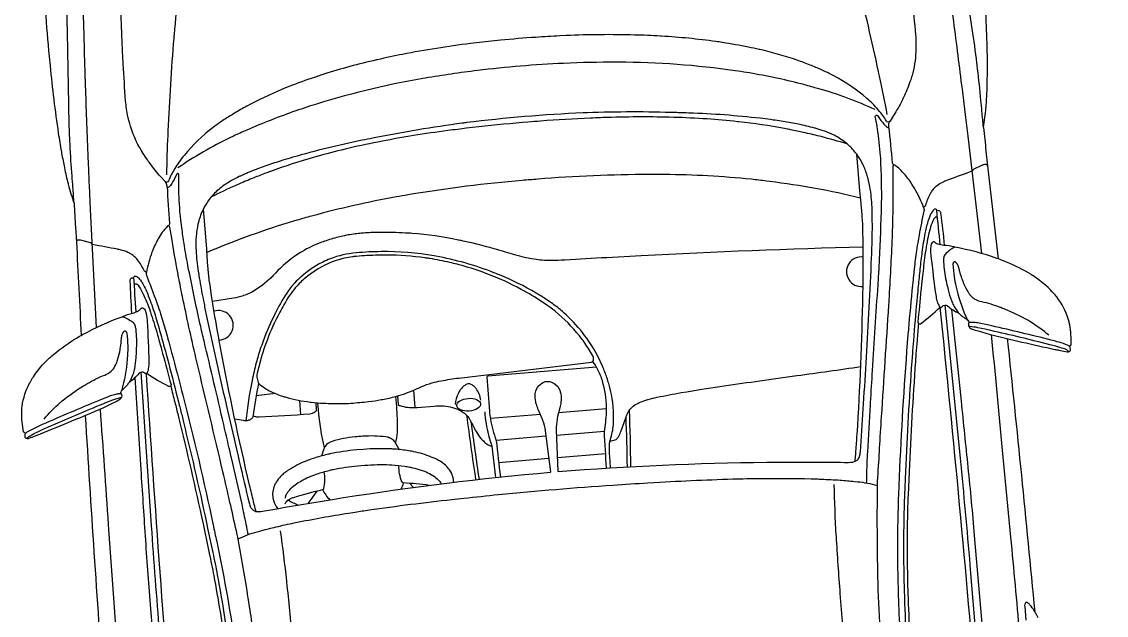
# Model space of a CAD drawing. Header units: millimetres. Extents: x 2622 to 2811, y 687 to 801.
# Drawn here: x 2641.43 to 2642.559, y 763.13 to 763.748 of the extents above; entities that cross this region are included whole.
import ezdxf

# ---------------------------------------------------------------- set-up
doc = ezdxf.new("R2010")
doc.units = ezdxf.units.MM
doc.layers.add('automobile', color=251, linetype='Continuous')

msp = doc.modelspace()

# ---------------------------------------------------------------- linework, layer by layer
at = {"layer": 'automobile'}
for p, q in [((2641.8375, 763.3642), (2641.839, 763.3461)), ((2641.6939, 763.3607), (2641.6739, 763.3585)), ((2641.7187, 763.3536), (2641.7199, 763.339)), ((2642.0384, 763.3448), (2641.9885, 763.3406)), ((2641.9695, 763.3391), (2641.9175, 763.3347)), ((2642.0361, 763.3213), (2641.9863, 763.3172)), ((2641.9756, 763.3163), (2641.9236, 763.3119)), ((2642.0375, 763.2981), (2641.9872, 763.2939)), ((2641.9785, 763.2931), (2641.9261, 763.2888)), ((2641.8333, 763.2673), (2641.8375, 763.2631)), ((2641.7367, 763.2593), (2641.7277, 763.2465))]:
    msp.add_line(p, q, dxfattribs=at)
for points in [[(2642.4307, 763.6378, -0.001965), (2642.4291, 763.6546, 0.001294), (2642.428, 763.666), (2642.4276, 763.6701, 0.005751), (2642.4241, 763.7027, 0.000409), (2642.424, 763.7034), (2642.4238, 763.7049, 0.006965), (2642.419, 763.7404), (2642.4108, 763.7952, 0.000725), (2642.4013, 763.8579, -0.000525), (2642.3997, 763.8686, -0.000391), (2642.3893, 763.938), (2642.38, 764.0001, -0.002493), (2642.3744, 764.0395, 0.003676), (2642.3725, 764.052), (2642.3717, 764.0572, 0.016487), (2642.3652, 764.0919, 0.014226), (2642.3613, 764.1072), (2642.361, 764.1085, 0.020733), (2642.3573, 764.1197), (2642.3566, 764.1217, 0.016399), (2642.3541, 764.1276, 0.006991), (2642.3509, 764.1346)], [(2641.4842, 763.5588, 0.001965), (2641.483, 763.5756, -0.001294), (2641.4821, 763.5871), (2641.4818, 763.5912, -0.005751), (2641.4799, 763.6239, -0.000409), (2641.4799, 763.6246), (2641.4798, 763.6261, -0.006965), (2641.4787, 763.6619), (2641.4777, 763.7173, -0.000725), (2641.4766, 763.7807, 0.000525), (2641.4765, 763.7915, 0.000391), (2641.4752, 763.8617), (2641.4741, 763.9245, 0.002493), (2641.4731, 763.9643, -0.003676), (2641.4728, 763.9769), (2641.4728, 763.9822, -0.016487), (2641.4734, 764.0174, -0.014226), (2641.4747, 764.0332), (2641.4749, 764.0345, -0.020733), (2641.4766, 764.0461), (2641.477, 764.0482, -0.016399), (2641.4785, 764.0545, -0.006991), (2641.4805, 764.0619)], [(2642.4291, 763.5064), (2642.4147, 763.6288, 0.001617), (2642.412, 763.6508), (2642.4087, 763.6775, 0.002002), (2642.3997, 763.7482, 0.000925), (2642.3971, 763.767), (2642.397, 763.7677, 0.001542), (2642.3913, 763.8086), (2642.3884, 763.8292, 0.002169), (2642.3846, 763.855, 0.003739), (2642.3744, 763.9192, 0.003214), (2642.3687, 763.9518), (2642.3681, 763.955, 0.004421), (2642.3636, 763.979, 0.000082), (2642.3624, 763.9851), (2642.3621, 763.9864, 0.008517), (2642.3548, 764.0203)], [(2641.5075, 763.4295), (2641.5014, 763.5525, -0.001617), (2641.5004, 763.5747), (2641.4992, 763.6016, -0.002002), (2641.4965, 763.6728, -0.000925), (2641.4958, 763.6918), (2641.4958, 763.6925, -0.001542), (2641.4947, 763.7337), (2641.4942, 763.7545, -0.002169), (2641.4936, 763.7806, -0.003739), (2641.493, 763.8456, -0.003214), (2641.4932, 763.8787), (2641.4932, 763.882, -0.004421), (2641.4937, 763.9064, -0.000082), (2641.4939, 763.9126), (2641.494, 763.914, -0.008517), (2641.4956, 763.9485)], [(2642.3562, 763.7722, -0.005699), (2642.36, 763.7341, -0.034615), (2642.3603, 763.7175), (2642.3603, 763.7165, -0.055797), (2642.3563, 763.6917), (2642.3561, 763.6911, -0.006537), (2642.3556, 763.6894, -0.032912), (2642.3492, 763.6727), (2642.3484, 763.671, -0.009575), (2642.3459, 763.6658, -0.023465), (2642.3372, 763.6503), (2642.3335, 763.6444, -0.555112), (2642.3298, 763.6445, 0.04001), (2642.3215, 763.6558), (2642.3211, 763.6562, 0.035848), (2642.3094, 763.668, 0.058677), (2642.2748, 763.6916), (2642.2742, 763.6919, 0.012665), (2642.2635, 763.6971, 0.012702), (2642.2517, 763.7022), (2642.2503, 763.7027, 0.012623), (2642.2367, 763.7078, 0.025431), (2642.1978, 763.7189), (2642.1974, 763.719, 0.007463), (2642.1861, 763.7214, 0.010247), (2642.159, 763.7262), (2642.1587, 763.7263, 0.00424), (2642.1522, 763.7272, 0.020326), (2642.0956, 763.7328), (2642.0945, 763.7329, 0.007835), (2642.0676, 763.734, 0.018101), (2641.9963, 763.7334), (2641.9898, 763.7331, 0.005848), (2641.9648, 763.7316, 0.007092), (2641.928, 763.7286, 0.005848), (2641.9031, 763.7258), (2641.8967, 763.7251, 0.018101), (2641.8262, 763.7139, 0.007835), (2641.8, 763.7083), (2641.7988, 763.7081, 0.020326), (2641.744, 763.6932, 0.00424), (2641.7377, 763.6911), (2641.7374, 763.691, 0.010247), (2641.7115, 763.6818, 0.007463), (2641.7008, 763.6775), (2641.7004, 763.6773, 0.025431), (2641.6639, 763.6599, 0.012623), (2641.6513, 763.6527), (2641.65, 763.6519, 0.012702), (2641.6392, 763.645, 0.012665), (2641.6295, 763.6381), (2641.629, 763.6377, 0.058677), (2641.5987, 763.6087, 0.035848), (2641.5891, 763.5951), (2641.5888, 763.5946, 0.04001), (2641.5825, 763.5821, -0.555112), (2641.5789, 763.5815), (2641.5743, 763.5866, -0.023465), (2641.5631, 763.6005, -0.009575), (2641.5598, 763.6052), (2641.5587, 763.6068, -0.032912), (2641.5497, 763.6221, -0.006537), (2641.5489, 763.6237), (2641.5486, 763.6243, -0.055797), (2641.5406, 763.6481), (2641.5403, 763.649, -0.034615), (2641.5379, 763.6655, -0.005699), (2641.5354, 763.7037), (2641.5349, 763.7126, -0.004373), (2641.5339, 763.7351, -0.006787), (2641.5305, 763.8767, -0.000614)], [(2641.4511, 763.8074, 0.009671), (2641.4583, 763.7118), (2641.4593, 763.7021, 0.013527), (2641.4678, 763.6318, 0.007499), (2641.471, 763.6128), (2641.4713, 763.6107, 0.005683), (2641.4742, 763.5958, 0.012269), (2641.478, 763.5793), (2641.4782, 763.5786, 0.021604), (2641.4842, 763.5588)], [(2641.5807, 763.5886, -0.004156), (2641.582, 763.6295, -0.001535), (2641.5821, 763.6321), (2641.5822, 763.6343, -0.008689), (2641.5883, 763.7307), (2641.5885, 763.7323, -0.001179), (2641.5886, 763.7344, -0.002584), (2641.5929, 763.7808)], [(2642.3306, 763.6512, 0.004156), (2642.3225, 763.6913, 0.001535), (2642.3219, 763.6939), (2642.3215, 763.696, 0.008689), (2642.2994, 763.7901)], [(2642.4307, 763.6378, 0.021604), (2642.4333, 763.6583), (2642.4334, 763.6591, 0.012269), (2642.4344, 763.6759, 0.005683), (2642.4347, 763.6911), (2642.4348, 763.6932, 0.007499), (2642.4347, 763.7125, 0.013527), (2642.4315, 763.7832)], [(2642.3179, 763.6563, 0.038665), (2642.2593, 763.6781), (2642.2552, 763.6792, 0.007335), (2642.2407, 763.6832, 0.020536), (2642.1871, 763.6945, 0.005843), (2642.1753, 763.6963), (2642.1722, 763.6968, 0.034968), (2642.051, 763.7057), (2642.0487, 763.7057, 0.012353), (2641.9937, 763.7045, 0.018727), (2641.9041, 763.697, 0.012353), (2641.8496, 763.6891), (2641.8473, 763.6887, 0.034968), (2641.7293, 763.6598), (2641.7264, 763.6588, 0.005843), (2641.7149, 763.655, 0.020536), (2641.664, 763.635, 0.007335), (2641.6503, 763.6288), (2641.6465, 763.6269, 0.038665), (2641.5923, 763.5957)], [(2642.2886, 763.6207, 0.011903), (2642.2617, 763.6282), (2642.2601, 763.6286, 0.008305), (2642.2435, 763.6326, 0.005159), (2642.2299, 763.6354, 0.002435), (2642.225, 763.6363), (2642.2235, 763.6366, 0.018774), (2642.1761, 763.6437), (2642.1747, 763.6438, 0.010617), (2642.143, 763.6466, 0.009968), (2642.1084, 763.6483), (2642.1035, 763.6484, 0.00875), (2642.0705, 763.6487, 0.00699), (2642.0345, 763.648), (2642.0321, 763.6479, 0.002773), (2642.0216, 763.6475, 0.006606), (2641.9698, 763.6444, 0.002587), (2641.9565, 763.6433), (2641.9509, 763.6429, 0.002587), (2641.9376, 763.6417, 0.006606), (2641.886, 763.6361, 0.002773), (2641.8756, 763.6348), (2641.8732, 763.6345, 0.00699), (2641.8376, 763.6293, 0.00875), (2641.8051, 763.6235), (2641.8003, 763.6226, 0.009968), (2641.7664, 763.6152, 0.010617), (2641.7356, 763.6072), (2641.7343, 763.6068, 0.018774), (2641.6886, 763.592), (2641.6872, 763.5915, 0.002435), (2641.6825, 763.5897, 0.005159), (2641.6696, 763.5847, 0.008305), (2641.6539, 763.578), (2641.6524, 763.5774, 0.011903), (2641.6271, 763.5655)], [(2642.3091, 763.2676, -0.007778), (2642.3097, 763.2894), (2642.3098, 763.2917, -0.002418), (2642.3102, 763.2999, -0.00183), (2642.313, 763.3493), (2642.3132, 763.3515, -0.000152), (2642.3152, 763.3849, -0.002104), (2642.321, 763.474, 0.005151), (2642.3221, 763.4917), (2642.3225, 763.4999, 0.005536), (2642.3246, 763.5574, 0.008384), (2642.3248, 763.5696), (2642.3247, 763.5752, 0.008653), (2642.3243, 763.592), (2642.3239, 763.602, 0.007856), (2642.3236, 763.608, 0.019312), (2642.3203, 763.6367, 0.007537), (2642.3199, 763.6393), (2642.3181, 763.6492, -0.800549), (2642.3203, 763.6501), (2642.3224, 763.6471, 0.033531), (2642.3287, 763.6395, 0.129475), (2642.3312, 763.6379, 0.539089), (2642.3323, 763.6388, 0.000131), (2642.3322, 763.6399, -0.168978), (2642.3332, 763.644), (2642.3335, 763.6444)], [(2642.3684, 763.5544), (2642.3684, 763.5544, 0.041688), (2642.3591, 763.574, 0.033978), (2642.351, 763.5861), (2642.3505, 763.5867, 0.068747), (2642.3389, 763.5982, 0.062827), (2642.3385, 763.5984), (2642.3384, 763.5984, 0.045779), (2642.3378, 763.5986, -0.331329), (2642.336, 763.6006, 0.004809), (2642.3323, 763.6388)], [(2642.4307, 763.6378, 0.002893), (2642.4333, 763.6131), (2642.435, 763.5978, 0.002102), (2642.4461, 763.5009)], [(2642.2971, 763.2902, 0.001717), (2642.2977, 763.2973), (2642.2979, 763.3008, 0.003908), (2642.2992, 763.3181, 0.011261), (2642.3052, 763.4641, 0.00156), (2642.3054, 763.4748), (2642.3055, 763.4838, 0.007025), (2642.3054, 763.5195), (2642.3052, 763.5304, 0.01358), (2642.3046, 763.5443, 0.011014), (2642.3033, 763.5588, -0.007675), (2642.302, 763.5719), (2642.2989, 763.6098)], [(2641.6654, 763.2139, 0.007778), (2641.6612, 763.2352), (2641.6607, 763.2375, 0.002418), (2641.659, 763.2456, 0.00183), (2641.648, 763.2938), (2641.6475, 763.2959, 0.000152), (2641.64, 763.3285, 0.002104), (2641.6195, 763.4155, -0.005151), (2641.6155, 763.4327), (2641.6137, 763.4407, -0.005536), (2641.6021, 763.4971, -0.008384), (2641.5999, 763.5091), (2641.599, 763.5146, -0.008653), (2641.5967, 763.5312), (2641.5954, 763.5412, -0.007856), (2641.5947, 763.5472, -0.019312), (2641.5932, 763.576, -0.007537), (2641.5932, 763.5786), (2641.5933, 763.5887, 0.800549), (2641.591, 763.5892), (2641.5894, 763.586, -0.033531), (2641.5845, 763.5773, -0.129475), (2641.5823, 763.5754, -0.539089), (2641.581, 763.5761, -0.000131), (2641.5809, 763.5771, 0.168978), (2641.5793, 763.581), (2641.5789, 763.5815)], [(2642.3027, 763.5643, 0.028017), (2642.2084, 763.5815), (2642.2049, 763.582, 0.006171), (2642.1891, 763.5838, 0.022083), (2642.0987, 763.5888, 0.003567), (2642.0865, 763.5888), (2642.0828, 763.5888, 0.019757), (2641.9668, 763.5839, 0.000693), (2641.9506, 763.5826, 0.019757), (2641.8353, 763.5682), (2641.8317, 763.5676, 0.003567), (2641.8197, 763.5655, 0.022083), (2641.7313, 763.5455, 0.006171), (2641.7161, 763.5412), (2641.7127, 763.5402, 0.028017), (2641.6225, 763.5076)], [(2642.3385, 763.5984, 0.535638), (2642.3363, 763.5969), (2642.3364, 763.585, -0.00821), (2642.3362, 763.5488), (2642.3361, 763.5439, -0.003719), (2642.3355, 763.5235, -0.005668), (2642.3322, 763.4581, -0.001623), (2642.3319, 763.4526, 0.000827), (2642.3243, 763.3365, 0.000958), (2642.3222, 763.3038), (2642.3221, 763.3006, 0.000742), (2642.3202, 763.2696, 0.010627), (2642.3201, 763.2668, 0.00624), (2642.32, 763.2026), (2642.3201, 763.1964, 0.003801), (2642.3205, 763.1703, 0.013131), (2642.3263, 763.0599)], [(2642.435, 763.5974, 0.411595), (2642.4327, 763.5993, 0.052807), (2642.4305, 763.5988, 0.032965), (2642.4279, 763.5978), (2642.4206, 763.5943, 0.182493), (2642.4193, 763.593), (2642.4191, 763.5924, -0.210702), (2642.4188, 763.5922, 0.007301), (2642.3941, 763.5831, 0.013348), (2642.3905, 763.5817), (2642.3894, 763.5812, 0.058917), (2642.3822, 763.5769), (2642.3819, 763.5767, 0.008838), (2642.3813, 763.5762, 0.039979), (2642.3784, 763.5734, 0.050084), (2642.3759, 763.5699), (2642.3752, 763.5687, 0.067489), (2642.3703, 763.5567, -0.155365), (2642.3695, 763.5554), (2642.3684, 763.5544)], [(2641.581, 763.5761, 0.004809), (2641.5837, 763.5378, -0.331329), (2641.5822, 763.5355, 0.045779), (2641.5817, 763.5352), (2641.5816, 763.5352, 0.062827), (2641.5813, 763.5349, 0.068747), (2641.5717, 763.5217), (2641.5713, 763.521, 0.033978), (2641.5653, 763.5078, 0.041688), (2641.5595, 763.4869)], [(2641.4842, 763.5588, -0.002893), (2641.4857, 763.534), (2641.4866, 763.5186, -0.002102), (2641.4916, 763.4213)], [(2641.6738, 763.2372, -0.001942), (2641.6718, 763.2451), (2641.671, 763.2484, -0.003908), (2641.6669, 763.2654, -0.011261), (2641.6367, 763.4083, -0.00156), (2641.6348, 763.4188), (2641.6332, 763.4276, -0.007025), (2641.6273, 763.4629), (2641.6257, 763.4736, -0.01358), (2641.624, 763.4875, -0.011014), (2641.6229, 763.502, 0.007675), (2641.622, 763.5152), (2641.6188, 763.553)], [(2642.3684, 763.5544, -0.000419), (2642.3684, 763.5542, -0.145444), (2642.3687, 763.5506, 0.011938), (2642.3637, 763.5258), (2642.3627, 763.5202, 0.007872), (2642.361, 763.5095, 0.01001), (2642.3586, 763.4907), (2642.3578, 763.4828, 0.000409), (2642.3574, 763.4794, 0.003875), (2642.353, 763.433, 0.001146), (2642.3526, 763.4272), (2642.3521, 763.4222, 0.009465), (2642.3434, 763.2833), (2642.3433, 763.2819, 0.000477), (2642.3425, 763.2638, 0.018781), (2642.342, 763.1511), (2642.342, 763.1503, 0.004479), (2642.3436, 763.1119, 0.008146), (2642.3515, 762.9945, 0.000207), (2642.3836, 762.6121), (2642.3847, 762.5981, 0.000716), (2642.3889, 762.5496, 0.000716)], [(2642.3856, 763.5156, 0.003073), (2642.382, 763.5517, 0.366995), (2642.381, 763.5527, 0.198638), (2642.379, 763.552, 0.008977), (2642.3789, 763.552, 0.092368), (2642.3758, 763.5476), (2642.3757, 763.5474, 0.024993), (2642.374, 763.5434, 0.037207), (2642.3704, 763.5302), (2642.3698, 763.5273, 0.015088), (2642.3666, 763.5079), (2642.3664, 763.506, 0.008243), (2642.3643, 763.4881, 0.000893), (2642.3625, 763.4702), (2642.3622, 763.4669, 0.004194), (2642.3586, 763.4267), (2642.3578, 763.4158, 0.001579), (2642.3567, 763.4023), (2642.3561, 763.3944, 0.008005), (2642.3495, 763.2796), (2642.3485, 763.2554, 0.00555), (2642.3478, 763.2315, 0.012265), (2642.3482, 763.1558), (2642.3483, 763.1529, 0.001235), (2642.3484, 763.1476, 0.008856), (2642.3532, 763.0559, 0.002935)], [(2642.3829, 763.5437, 0.396041), (2642.3818, 763.5446, 0.075187), (2642.3808, 763.5444, 0.088688), (2642.3803, 763.5441, 0.044298), (2642.3796, 763.5434, 0.056036), (2642.3791, 763.5427, 0.046156), (2642.3756, 763.5342, 0.005895), (2642.3755, 763.5335), (2642.3754, 763.5335, 0.026501), (2642.3712, 763.514), (2642.371, 763.5129, 0.009319), (2642.3694, 763.5019, 0.004974), (2642.3669, 763.4804), (2642.3662, 763.4744, 0.001161), (2642.3656, 763.4684, 0.004067), (2642.3625, 763.435, 0.637974), (2642.3651, 763.4335, 0.041135), (2642.3853, 763.4505)], [(2642.3902, 763.5149, 0.009702), (2642.3864, 763.5487, 0.049785), (2642.3862, 763.5494), (2642.3861, 763.5496, 0.134452), (2642.3853, 763.5508, 0.199324), (2642.3841, 763.5512), (2642.3821, 763.551)], [(2641.6703, 763.116, 0.003801), (2641.6664, 763.1418), (2641.6655, 763.1479, 0.00624), (2641.6547, 763.2113, 0.010627), (2641.6541, 763.2139, 0.000742), (2641.6472, 763.2442), (2641.6465, 763.2473, 0.000958), (2641.6391, 763.2793, 0.000827), (2641.6123, 763.3925, -0.001623), (2641.611, 763.3979, -0.005668), (2641.597, 763.4618, -0.003719), (2641.593, 763.4818), (2641.5921, 763.4867, -0.00821), (2641.5859, 763.5224), (2641.584, 763.5341, 0.535638), (2641.5816, 763.5352)], [(2642.3055, 763.5133, 0.006429), (2642.0745, 763.5041), (2642.0387, 763.5022, 0.001758), (2641.9951, 763.4997, -0.011458), (2641.9813, 763.4992), (2641.9802, 763.4992, -0.042558), (2641.9629, 763.5005), (2641.9604, 763.5009, -0.022085), (2641.953, 763.5024, -0.015394), (2641.9331, 763.508, 0.008378), (2641.9214, 763.5115), (2641.917, 763.5127, 0.016177), (2641.8892, 763.5195, 0.000583), (2641.8848, 763.5204), (2641.884, 763.5206, 0.031501), (2641.836, 763.5275, 0.005943), (2641.8299, 763.5279), (2641.8291, 763.5279, 0.018117), (2641.8027, 763.5285), (2641.7982, 763.5284, 0.008897), (2641.7913, 763.5282, 0.007612), (2641.7835, 763.5276), (2641.7821, 763.5275, 0.028357), (2641.7678, 763.5255), (2641.7655, 763.525, 0.012655), (2641.7591, 763.5236, 0.021766), (2641.7448, 763.5193), (2641.7448, 763.5193, 0.000948), (2641.7422, 763.5184, 0.054316), (2641.7211, 763.5083), (2641.7197, 763.5075, 0.016904), (2641.7137, 763.5035, 0.055695), (2641.6912, 763.4832, -0.024043), (2641.6877, 763.4797, -0.071389), (2641.667, 763.4653, -0.033181), (2641.6607, 763.4627), (2641.6602, 763.4625, -0.044404), (2641.65, 763.46), (2641.6283, 763.4566)], [(2641.5595, 763.4869), (2641.5582, 763.4877, -0.155365), (2641.5571, 763.4888, 0.067489), (2641.5503, 763.4999), (2641.5495, 763.5009, 0.050084), (2641.5464, 763.5039, 0.039979), (2641.543, 763.5063, 0.008838), (2641.5424, 763.5066), (2641.5421, 763.5068, 0.058917), (2641.5343, 763.5098), (2641.5331, 763.5101, 0.013348), (2641.5293, 763.511, 0.007301), (2641.5034, 763.5158, -0.210702), (2641.5031, 763.516), (2641.5028, 763.5165, 0.182493), (2641.5013, 763.5176), (2641.4936, 763.5198, 0.032965), (2641.4908, 763.5204, 0.052807), (2641.4886, 763.5205, 0.411595), (2641.4866, 763.5182)], [(2642.4006, 763.5131, 0.262188), (2642.4003, 763.5134, 0.034169), (2642.3894, 763.515, -0.060971), (2642.3831, 763.5163, -0.039938), (2642.3822, 763.5167, -0.061398), (2642.3799, 763.5183), (2642.3797, 763.5184, 0.261377), (2642.3785, 763.5187, 0.036573), (2642.378, 763.5185, 0.19754), (2642.3767, 763.517, 0.080829), (2642.3757, 763.5122), (2642.3757, 763.5097, 0.035169), (2642.3759, 763.5042, 0.005928), (2642.3813, 763.4617, 0.057074), (2642.3827, 763.456), (2642.383, 763.4552, 0.049097), (2642.3854, 763.4504, 0.475324), (2642.3864, 763.4503), (2642.3879, 763.4518, -0.087624), (2642.3889, 763.4524, -0.150751), (2642.3918, 763.4528, -0.133773), (2642.3934, 763.452, 0.068443), (2642.4051, 763.4444)], [(2642.52, 763.41), (2642.5214, 763.4111, 0.040095), (2642.5216, 763.4113, 0.174622), (2642.5219, 763.4119, 0.054413), (2642.5205, 763.4323, 0.028724), (2642.5194, 763.4366), (2642.5189, 763.4384, 0.095272), (2642.5069, 763.4613), (2642.5062, 763.4622, 0.021558), (2642.5023, 763.4667, 0.05552), (2642.4833, 763.4827, 0.015), (2642.4798, 763.4849), (2642.4774, 763.4863, 0.039279), (2642.4514, 763.499), (2642.4513, 763.499, 0.009375), (2642.4445, 763.5015, 0.03842), (2642.401, 763.5131, 0.175283), (2642.4001, 763.5129, 0.073202), (2642.391, 763.5059, 0.160832), (2642.3893, 763.5023, 0.036442), (2642.3891, 763.4982, 0.016653), (2642.3891, 763.4975), (2642.3893, 763.4952, 0.034053), (2642.3923, 763.4758, 0.004831), (2642.3939, 763.4689), (2642.3939, 763.4687, 0.026478), (2642.3973, 763.4575, 0.041841), (2642.3995, 763.4527), (2642.4003, 763.4513, 0.04236), (2642.4044, 763.4451, 0.042786), (2642.4057, 763.4438, 0.00742), (2642.4089, 763.4411, 0.031458), (2642.4138, 763.4376, -0.044702), (2642.4145, 763.437, -0.18864), (2642.4156, 763.4348), (2642.4156, 763.4346)], [(2642.0425, 763.2834, 0.003384), (2642.0415, 763.2995, -0.012164), (2642.0413, 763.3026), (2642.0413, 763.3032, -0.035645), (2642.0416, 763.3092, -0.050136), (2642.0424, 763.3129, 0.060015), (2642.0455, 763.3281), (2642.0456, 763.3287, 0.016325), (2642.0458, 763.3337, 0.070013), (2642.0415, 763.3683), (2642.0411, 763.3697, 0.012347), (2642.0393, 763.3758, 0.019454), (2642.0349, 763.3876, 0.022375), (2642.0301, 763.398), (2642.0289, 763.4002, 0.091807), (2641.9939, 763.4449), (2641.9936, 763.4452, 0.014733), (2641.9888, 763.4493, 0.014481), (2641.9784, 763.4569, 0.017479), (2641.967, 763.4642), (2641.9652, 763.4653, 0.038959), (2641.927, 763.4842, 0.000933), (2641.9211, 763.4865), (2641.921, 763.4866, 0.050466), (2641.8607, 763.5037), (2641.8591, 763.504, 0.047329), (2641.8036, 763.5085, 0.017449), (2641.7782, 763.5073), (2641.7778, 763.5072, 0.071149), (2641.7507, 763.501, 0.024483), (2641.743, 763.4976), (2641.7424, 763.4973, 0.066376), (2641.7204, 763.4823), (2641.7203, 763.4822, 0.001163), (2641.7187, 763.4808, 0.030494), (2641.7124, 763.4743), (2641.7118, 763.4736, 0.027593), (2641.7074, 763.468, 0.036212), (2641.6945, 763.4461, 0.000062), (2641.6928, 763.4426), (2641.6923, 763.4415, 0.029482), (2641.6795, 763.4113), (2641.6787, 763.4091, 0.012875), (2641.6763, 763.4017, 0.005457), (2641.6744, 763.3948, 0.01496), (2641.67, 763.3768), (2641.6695, 763.3745, 0.026331), (2641.663, 763.3324)], [(2642.4987, 763.4214, 0.042838), (2642.4791, 763.4357), (2642.4786, 763.436, 0.005807), (2642.4769, 763.437, 0.036443), (2642.453, 763.4485, 0.000527), (2642.4486, 763.4502), (2642.4481, 763.4504, 0.040247), (2642.4289, 763.4562, -0.077895), (2642.4214, 763.4591), (2642.4211, 763.4593, -0.110827), (2642.417, 763.4631), (2642.4168, 763.4634, -0.024829), (2642.4136, 763.4685, -0.034097), (2642.4094, 763.4774), (2642.4092, 763.478, -0.012743), (2642.4083, 763.4804, -0.009407), (2642.406, 763.4878, -0.007632), (2642.4058, 763.4888, 0.004526), (2642.405, 763.4919, 0.072924), (2642.4034, 763.4955), (2642.4032, 763.4957, 0.01247), (2642.4028, 763.4964, 0.060816), (2642.402, 763.4973), (2642.4019, 763.4974, 0.036031), (2642.4013, 763.4978, 0.269995), (2642.4, 763.4979, 0.120147), (2642.3997, 763.4976, 0.092995), (2642.399, 763.4961, 0.072006), (2642.3989, 763.4954, 0.024485), (2642.4002, 763.4821, 0.021217), (2642.402, 763.4728), (2642.403, 763.4687, 0.057596), (2642.4142, 763.4372)], [(2641.5444, 763.4443, -0.009702), (2641.5427, 763.4782, -0.049785), (2641.5427, 763.479), (2641.5427, 763.4792, -0.134452), (2641.5433, 763.4805, -0.199324), (2641.5445, 763.4811), (2641.5465, 763.4812)], [(2641.5489, 763.4457, -0.003073), (2641.5464, 763.482, -0.366995), (2641.5472, 763.4831, -0.198638), (2641.5494, 763.4827, -0.008977), (2641.5495, 763.4827, -0.092368), (2641.5533, 763.4789), (2641.5534, 763.4787, -0.024993), (2641.5557, 763.4751, -0.037207), (2641.5615, 763.4626), (2641.5625, 763.4599, -0.015088), (2641.5689, 763.4413), (2641.5694, 763.4395, -0.008243), (2641.5745, 763.4221, -0.000893), (2641.5792, 763.4048), (2641.5801, 763.4016, -0.004194), (2641.5902, 763.3626), (2641.5929, 763.352, -0.001579), (2641.5962, 763.3388), (2641.598, 763.3311, -0.008005), (2641.6236, 763.219), (2641.6286, 763.1953, -0.00555), (2641.6333, 763.1719, -0.012265), (2641.6454, 763.0972)], [(2641.5595, 763.4869, 0.000419), (2641.5594, 763.4867, 0.145444), (2641.5598, 763.483, -0.011938), (2641.5688, 763.4595), (2641.5707, 763.4541, -0.007872), (2641.5742, 763.4438, -0.01001), (2641.5796, 763.4256), (2641.5817, 763.4181, -0.000409), (2641.5827, 763.4147, -0.003875), (2641.5947, 763.3697, -0.001146), (2641.5961, 763.364), (2641.5974, 763.3592, -0.009465), (2641.6291, 763.2237), (2641.6293, 763.2223, -0.000477), (2641.6331, 763.2046, -0.018781), (2641.6523, 763.0936), (2641.6525, 763.0927, -0.004479), (2641.6572, 763.0546, -0.008146), (2641.6689, 762.9376, -0.000207), (2641.7007, 762.5551), (2641.7019, 762.5411, -0.000716), (2641.7058, 762.4926, -0.000716)], [(2641.5469, 763.4739, -0.396041), (2641.5479, 763.475, -0.075187), (2641.5488, 763.475, -0.088688), (2641.5494, 763.4748, -0.044298), (2641.5502, 763.4742, -0.056036), (2641.5508, 763.4736, -0.046156), (2641.5556, 763.4657, -0.005895), (2641.5559, 763.4651), (2641.5559, 763.4651, -0.026501), (2641.5634, 763.4465), (2641.5637, 763.4455, -0.009319), (2641.5672, 763.4349, -0.004974), (2641.5732, 763.4141), (2641.5748, 763.4083, -0.001161), (2641.5764, 763.4025, -0.004067), (2641.5851, 763.3701, -0.637974), (2641.5828, 763.3682, -0.041135), (2641.5599, 763.3816)], [(2641.5345, 763.4408, -0.262188), (2641.5348, 763.4411, -0.034169), (2641.5453, 763.4445, 0.060971), (2641.5512, 763.4468, 0.039938), (2641.5521, 763.4474, 0.061398), (2641.5541, 763.4494), (2641.5542, 763.4495, -0.261377), (2641.5554, 763.45, -0.036573), (2641.5559, 763.4499, -0.19754), (2641.5575, 763.4487, -0.080829), (2641.5592, 763.4441), (2641.5597, 763.4415, -0.035169), (2641.5603, 763.4362, -0.005928), (2641.5621, 763.3933, -0.057074), (2641.5616, 763.3874), (2641.5615, 763.3867, -0.049097), (2641.5599, 763.3815, -0.475324), (2641.5589, 763.3812), (2641.5572, 763.3824, 0.087624), (2641.5561, 763.3829, 0.150751), (2641.5532, 763.3828, 0.133773), (2641.5517, 763.3817, -0.068443), (2641.5414, 763.3723)], [(2642.4383, 763.0167, 0.000048), (2642.4317, 763.0936), (2642.4215, 763.2129, 0.004161), (2642.4148, 763.284, 0.000167), (2642.4077, 763.3529), (2642.3979, 763.4482)], [(2642.3629, 763.4337, -0.000139), (2642.3615, 763.4162, 0.001654), (2642.3604, 763.402), (2642.3599, 763.3941, 0.008005), (2642.3533, 763.2794), (2642.3522, 763.2552, 0.00555), (2642.3515, 763.2315, 0.012265), (2642.3519, 763.1559), (2642.352, 763.153, 0.001235), (2642.3522, 763.1477, 0.008856), (2642.357, 763.0562, 0.0033)], [(2642.3618, 762.9937, 0.012934), (2642.3748, 763.0013, 0.001617), (2642.3759, 763.0021), (2642.3793, 763.0042, 0.005718), (2642.39, 763.0112, 0.006801), (2642.3977, 763.0165), (2642.4003, 763.0183, 0.009079), (2642.4082, 763.0241, 0.008378), (2642.4122, 763.0273), (2642.4134, 763.0283, 0.037585), (2642.4241, 763.0385, 0.004863), (2642.3857, 763.4502)], [(2642.469, 762.1727, 0.007155), (2642.4694, 762.2227), (2642.4694, 762.2277, 0.001691), (2642.4693, 762.2465, 0.001679), (2642.4683, 762.3091), (2642.4683, 762.3128, 0.000772), (2642.4681, 762.3194, 0.003359), (2642.464, 762.4657, 0.000704), (2642.4634, 762.4826), (2642.4631, 762.4924, 0.003771), (2642.4596, 762.5691), (2642.4585, 762.5894, 0.002641), (2642.4468, 762.7921), (2642.4458, 762.8074, 0.000586), (2642.4447, 762.8244, 0.003946), (2642.4305, 763.0176, 0.000498), (2642.4265, 763.0663), (2642.4169, 763.1818, 0.00388), (2642.4067, 763.2934), (2642.3909, 763.4529)], [(2641.4338, 763.3193), (2641.4323, 763.3202, -0.040095), (2641.432, 763.3204, -0.174622), (2641.4317, 763.3209, -0.054413), (2641.4297, 763.3412, -0.028724), (2641.43, 763.3456), (2641.4302, 763.3475, -0.095272), (2641.4383, 763.3721), (2641.4389, 763.3731, -0.021558), (2641.4419, 763.3782, -0.05552), (2641.458, 763.3972, -0.015), (2641.4611, 763.3999), (2641.4632, 763.4017, -0.039279), (2641.4867, 763.4184), (2641.4869, 763.4185, -0.009375), (2641.4931, 763.4221, -0.03842), (2641.5342, 763.4407, -0.175283), (2641.535, 763.4407, -0.073202), (2641.5451, 763.4353, -0.160832), (2641.5474, 763.432, -0.036442), (2641.5484, 763.428, -0.016653), (2641.5484, 763.4273), (2641.5486, 763.4251, -0.034053), (2641.5489, 763.4054, -0.004831), (2641.5485, 763.3983), (2641.5485, 763.3981, -0.026478), (2641.547, 763.3866, -0.041841), (2641.5456, 763.3814), (2641.5451, 763.3799, -0.04236), (2641.542, 763.3732, -0.042786), (2641.541, 763.3716, -0.00742), (2641.5383, 763.3684, -0.031458), (2641.5341, 763.3642, 0.044702), (2641.5334, 763.3635, 0.18864), (2641.5327, 763.3611), (2641.5327, 763.3609)], [(2641.453, 763.3341, -0.042838), (2641.4699, 763.3515), (2641.4704, 763.3518, -0.005807), (2641.4719, 763.3531, -0.036443), (2641.4935, 763.3684, -0.000527), (2641.4976, 763.3708), (2641.4981, 763.3711, -0.040247), (2641.5161, 763.38, 0.077895), (2641.5229, 763.3841), (2641.5232, 763.3843, 0.110827), (2641.5266, 763.3888), (2641.5268, 763.3891, 0.024829), (2641.5291, 763.3946, 0.034097), (2641.5317, 763.4041), (2641.5318, 763.4047, 0.012743), (2641.5323, 763.4073, 0.009407), (2641.5333, 763.415, 0.007632), (2641.5334, 763.416, -0.004526), (2641.5337, 763.4192, -0.072924), (2641.5347, 763.423), (2641.5348, 763.4232, -0.01247), (2641.5351, 763.4239, -0.060816), (2641.5358, 763.425), (2641.5359, 763.4251, -0.036031), (2641.5364, 763.4256, -0.269995), (2641.5376, 763.4259, -0.120147), (2641.538, 763.4257, -0.092995), (2641.5389, 763.4243, -0.072006), (2641.5391, 763.4236, -0.024485), (2641.54, 763.4103, -0.021217), (2641.5398, 763.4009), (2641.5396, 763.3966, -0.057596), (2641.5336, 763.3637)], [(2642.5183, 763.4041, 0.730438), (2642.5187, 763.4052, 0.075801), (2642.5159, 763.4068, 0.019378), (2642.508, 763.4094), (2642.5059, 763.41, 0.00823), (2642.4999, 763.4116, 0.005888), (2642.4383, 763.4264, 0.002398), (2642.4323, 763.4277), (2642.4248, 763.4293, 0.040259), (2642.4165, 763.4304, 0.618824), (2642.4161, 763.4298), (2642.4161, 763.4298, 0.039675), (2642.4162, 763.4297)], [(2642.5107, 762.0614, 0.00572), (2642.5117, 762.0713), (2642.5117, 762.0718, 0.005942), (2642.5123, 762.0796, 0.010746), (2642.5148, 762.146), (2642.5149, 762.1526, 0.00238), (2642.5151, 762.173, 0.006696), (2642.5141, 762.3238), (2642.5138, 762.3397, 0.002066), (2642.5128, 762.3822, 0.001572), (2642.5109, 762.4426), (2642.5105, 762.4531, 0.004097), (2642.506, 762.5584, 0.002102), (2642.4976, 762.7106, 0.000074), (2642.4965, 762.7287), (2642.4964, 762.7309, 0.002407), (2642.4857, 762.8967), (2642.4834, 762.9297, 0.003667), (2642.4776, 763.005, 0.001059), (2642.4684, 763.1113, 0.001674), (2642.4592, 763.2113), (2642.4506, 763.3017, 0.00038), (2642.4391, 763.4221)], [(2642.0279, 763.3882), (2641.9147, 763.3788, 0.407784), (2641.9139, 763.3779, 0.005083), (2641.9165, 763.3425, 0.024222), (2641.9175, 763.3342, 0.042599), (2641.9236, 763.3119, 0.006144), (2641.9279, 763.2738)], [(2642.0382, 763.2831, 0.006515), (2642.0361, 763.3213, 0.033959), (2642.0383, 763.3409), (2642.0383, 763.3424, 0.017564), (2642.0384, 763.346, 0.062685), (2642.0341, 763.3741), (2642.0341, 763.3742, 0.025109), (2642.033, 763.3775, 0.054967), (2642.0242, 763.3941)], [(2642.042, 763.3113, 0.066963), (2642.0473, 763.3126, 0.099835), (2642.0491, 763.3137, 0.065602), (2642.0511, 763.3162), (2642.0513, 763.3165, 0.045219), (2642.0526, 763.3193, 0.006304), (2642.0535, 763.3218), (2642.0583, 763.3355, -0.03325), (2642.0606, 763.3407, -0.103954), (2642.066, 763.3475), (2642.0661, 763.3475, -0.010362), (2642.0666, 763.3479, -0.051684), (2642.0723, 763.3513, -0.013878), (2642.0734, 763.3518, -0.026424), (2642.0814, 763.3545), (2642.0817, 763.3546, -0.018718), (2642.0911, 763.3569, -0.00709), (2642.1162, 763.3617), (2642.1218, 763.3627, -0.005821), (2642.1376, 763.3653, -0.003521), (2642.212, 763.376), (2642.2365, 763.3794, 0.002565), (2642.3029, 763.3889)], [(2641.5796, 762.9451, -0.000048), (2641.5734, 763.0219), (2641.5637, 763.1413, -0.004161), (2641.5585, 763.2125, -0.000167), (2641.554, 763.2817), (2641.5479, 763.3773)], [(2641.6893, 762.1076, -0.007155), (2641.6806, 762.1568), (2641.6798, 762.1618, -0.001691), (2641.6768, 762.1804, -0.001679), (2641.6673, 762.2422), (2641.6668, 762.2459, -0.000772), (2641.6658, 762.2525, -0.003359), (2641.6456, 762.3974, -0.000704), (2641.6434, 762.4141), (2641.6421, 762.4239, -0.003771), (2641.6328, 762.5001), (2641.6305, 762.5203, -0.002641), (2641.6085, 762.7221), (2641.6069, 762.7374, -0.000586), (2641.6052, 762.7543, -0.003946), (2641.5871, 762.9472, -0.000498), (2641.583, 762.9959), (2641.5734, 763.1114, -0.00388), (2641.5649, 763.2232), (2641.5541, 763.383)], [(2641.6589, 762.935, -0.012934), (2641.6448, 762.9404, -0.001617), (2641.6436, 762.9409), (2641.6399, 762.9425, -0.005718), (2641.6282, 762.9476, -0.006801), (2641.6197, 762.9515), (2641.6168, 762.9529, -0.009079), (2641.608, 762.9574, -0.008378), (2641.6036, 762.9598), (2641.6022, 762.9606, -0.037585), (2641.59, 762.9688, -0.004863), (2641.5596, 763.3812)], [(2641.5848, 763.3687, 0.000139), (2641.5891, 763.3517, -0.001654), (2641.5925, 763.3379), (2641.5944, 763.3302, -0.008005), (2641.6199, 763.2182), (2641.6249, 763.1945, -0.00555), (2641.6296, 763.1712, -0.012265), (2641.6417, 763.0966)], [(2641.6761, 763.3716, 0.008315), (2641.6704, 763.3367, -0.203386), (2641.669, 763.3344, -0.089867), (2641.6659, 763.3329), (2641.6655, 763.3328, -0.120726), (2641.6604, 763.3326, 0.023061), (2641.6515, 763.3342, 0.023061)], [(2641.9075, 763.3537, 0.123069), (2641.9026, 763.366, 0.070312), (2641.9001, 763.3686), (2641.8999, 763.3687, 0.027213), (2641.8984, 763.3698, 0.090075), (2641.8962, 763.3707), (2641.896, 763.3707, 0.179244), (2641.8922, 763.3701), (2641.8917, 763.3698, 0.016645), (2641.8909, 763.3693, 0.101776), (2641.8863, 763.3648), (2641.8862, 763.3647, 0.034667), (2641.8842, 763.3611, 0.089623), (2641.8809, 763.3493)], [(2641.4366, 763.3138, -0.730438), (2641.4359, 763.3149, -0.075801), (2641.4384, 763.3169, -0.019378), (2641.4458, 763.3207), (2641.4478, 763.3217, -0.00823), (2641.4534, 763.3243, -0.005888), (2641.5117, 763.349, -0.002398), (2641.5174, 763.3513), (2641.5246, 763.3542, -0.040259), (2641.5326, 763.3566, -0.618824), (2641.533, 763.356), (2641.533, 763.356, -0.039675), (2641.533, 763.3559)], [(2641.8189, 763.3089, 0.046913), (2641.8208, 763.3202, 0.014477), (2641.8209, 763.3219, 0.024378), (2641.82, 763.3474), (2641.8192, 763.3577)], [(2641.8209, 763.3579), (2641.8216, 763.3493, 0.308111), (2641.8222, 763.3485, 0.002804), (2641.8231, 763.3483), (2641.8253, 763.3477, 0.05375), (2641.8334, 763.3462, 0.036676), (2641.8413, 763.3463), (2641.8591, 763.3477, -0.021685), (2641.8666, 763.348, -0.106472), (2641.8844, 763.344, -0.023382), (2641.8862, 763.3431), (2641.8863, 763.343, -0.048937), (2641.8918, 763.3391, -0.095311), (2641.8958, 763.334), (2641.896, 763.3336, 0.006383), (2641.9001, 763.3259, 0.01227), (2641.9036, 763.3196, 0.053982), (2641.9093, 763.3123), (2641.9094, 763.3122, 0.028271), (2641.9126, 763.3091, 0.066888), (2641.916, 763.307), (2641.9163, 763.3069, 0.061355), (2641.919, 763.306)], [(2641.6666, 761.991, -0.00572), (2641.664, 762.0005), (2641.6639, 762.0011, -0.005942), (2641.6621, 762.0086, -0.010746), (2641.6486, 762.0737), (2641.6474, 762.0802, -0.00238), (2641.6438, 762.1003, -0.006696), (2641.6197, 762.2491), (2641.6174, 762.2649, -0.002066), (2641.6114, 762.307, -0.001572), (2641.6032, 762.3669), (2641.6019, 762.3773, -0.004097), (2641.5889, 762.4819, -0.002102), (2641.5719, 762.6333, -0.000074), (2641.57, 762.6514), (2641.5697, 762.6535, -0.002407), (2641.5528, 762.8189), (2641.5496, 762.8518, -0.003667), (2641.5428, 762.927, -0.001059), (2641.5342, 763.0333, -0.001674), (2641.5267, 763.1335), (2641.5202, 763.2241, -0.00038), (2641.5117, 763.3447)], [(2641.6706, 763.3376, 0.07087), (2641.6754, 763.3364, 0.036121), (2641.6769, 763.3364, 0.006857), (2641.7295, 763.3397, 0.136321), (2641.7349, 763.3417, 0.023959), (2641.7359, 763.3424, 0.225757), (2641.7365, 763.3438), (2641.7362, 763.3512)], [(2641.7377, 763.3511), (2641.7383, 763.3438, 0.035485), (2641.7445, 763.3042, 0.035485)], [(2641.9116, 763.3418, 0.044243), (2641.9155, 763.3176, 0.017008), (2641.9175, 763.3106, 0.007927), (2641.919, 763.306), (2641.9229, 763.2733)], [(2641.8224, 763.3024), (2641.8187, 763.3095, 0.055149), (2641.8177, 763.3109, 0.086052), (2641.814, 763.3139), (2641.8138, 763.3141, 0.030499), (2641.8128, 763.3146, 0.032662), (2641.8115, 763.315), (2641.811, 763.3152, 0.036525), (2641.8088, 763.3156, 0.047308), (2641.7846, 763.3163, 0.008808), (2641.7766, 763.3156, 0.047308), (2641.7528, 763.3109, 0.036525), (2641.7508, 763.3101), (2641.7503, 763.3099, 0.032662), (2641.7491, 763.3092, 0.030499), (2641.7481, 763.3086), (2641.748, 763.3084, 0.086052), (2641.7448, 763.3048, 0.055149), (2641.7441, 763.3032), (2641.7416, 763.2957)], [(2641.8793, 763.2684, 0.040116), (2641.8788, 763.2726, 0.084451), (2641.8764, 763.2791), (2641.8762, 763.2794, 0.065607), (2641.8721, 763.2847, 0.050552), (2641.8661, 763.2896), (2641.8656, 763.2899, 0.026161), (2641.8614, 763.2924, 0.022001), (2641.8581, 763.2939), (2641.856, 763.2947, 0.048521), (2641.8376, 763.3002), (2641.8367, 763.3004, 0.011657), (2641.8308, 763.3014, 0.020693), (2641.8161, 763.303, 0.004239), (2641.8139, 763.3031), (2641.8133, 763.3031, 0.032474), (2641.7855, 763.3026), (2641.778, 763.302, 0.032474), (2641.7505, 763.2979), (2641.7499, 763.2977, 0.004239), (2641.7478, 763.2973, 0.020693), (2641.7335, 763.2933, 0.011657), (2641.7278, 763.2913), (2641.727, 763.291, 0.048521), (2641.7097, 763.2825), (2641.7078, 763.2813, 0.022001), (2641.7048, 763.2793, 0.026161), (2641.7011, 763.2762), (2641.7006, 763.2757, 0.050552), (2641.6955, 763.27, 0.065607), (2641.6923, 763.2641), (2641.6922, 763.2637, 0.084451), (2641.6909, 763.257, 0.060995), (2641.6915, 763.2505), (2641.6917, 763.2499, 0.115583), (2641.696, 763.241)], [(2641.7042, 763.252, -0.126854), (2641.7052, 763.2558), (2641.7053, 763.256, -0.04304), (2641.7074, 763.259, -0.093148), (2641.7191, 763.269, -0.013064), (2641.7237, 763.2715), (2641.7246, 763.2719, -0.02695), (2641.7328, 763.2755), (2641.7336, 763.2758, -0.011657), (2641.7386, 763.2776, -0.020693), (2641.7515, 763.2812, -0.004239), (2641.7534, 763.2816), (2641.754, 763.2817, -0.032474), (2641.7794, 763.2855), (2641.7868, 763.2861, -0.032474), (2641.8125, 763.2866), (2641.8131, 763.2866, -0.004239), (2641.815, 763.2865, -0.020693), (2641.8284, 763.2851, -0.011657), (2641.8336, 763.2842), (2641.8344, 763.284, -0.02695), (2641.8431, 763.2818), (2641.8441, 763.2815, -0.013064), (2641.849, 763.2798, -0.093148), (2641.8622, 763.2719, -0.04304), (2641.8648, 763.2693), (2641.8649, 763.2691, -0.085851), (2641.8662, 763.2668)], [(2641.8541, 763.2652, 0.004348), (2641.8267, 763.2679, -0.273624), (2641.8256, 763.2687, -0.113464), (2641.8224, 763.2858)], [(2641.655, 763.2095, -0.045553), (2641.6748, 763.2169), (2641.6775, 763.2176, -0.007415), (2641.6923, 763.2214, -0.007926), (2641.711, 763.2256), (2641.7119, 763.2258, -0.001086), (2641.7148, 763.2264, -0.011502), (2641.7698, 763.2363), (2641.7768, 763.2374, -0.002858), (2641.7913, 763.2396, -0.008672), (2641.8775, 763.2505), (2641.89, 763.2518, -0.002639), (2641.9261, 763.2556, -0.007383), (2642.0452, 763.2655, -0.002639), (2642.0813, 763.2678), (2642.094, 763.2685, -0.008672), (2642.1807, 763.2721, -0.002858), (2642.1954, 763.2723), (2642.2025, 763.2724, -0.011502), (2642.2583, 763.2718, -0.001086), (2642.2613, 763.2717), (2642.2623, 763.2716, -0.007926), (2642.2814, 763.2706, -0.007415), (2642.2966, 763.2693), (2642.2994, 763.269, -0.045553), (2642.3201, 763.265)], [(2641.704, 763.2459, -0.130866), (2641.7055, 763.2485, -0.08172), (2641.709, 763.2511), (2641.7094, 763.2514, -0.049159), (2641.713, 763.2527, -0.004934), (2641.7431, 763.261, 0.273624), (2641.744, 763.2619, 0.113464), (2641.7444, 763.2793)], [(2642.3605, 762.0849, -0.008696), (2642.3583, 762.1427, 0.010619), (2642.3574, 762.1645, 0.002667), (2642.3464, 762.3251), (2642.3463, 762.3274, 0.000719), (2642.3398, 762.4135, 0.000472), (2642.3163, 762.7172), (2642.3136, 762.752, 0.000602), (2642.2817, 763.1525, -0.00582), (2642.2776, 763.2122), (2642.2775, 763.2131, -0.007479), (2642.2753, 763.266)], [(2641.8108, 762.039, 0.008696), (2641.8034, 762.0963, -0.010619), (2641.8007, 762.118, -0.002667), (2641.7849, 762.2783), (2641.7847, 762.2805, -0.000719), (2641.7768, 762.3665, -0.000472), (2641.7496, 762.6699), (2641.7465, 762.7047, -0.000602), (2641.7116, 763.1049, 0.00582), (2641.7057, 763.1645), (2641.7056, 763.1654, 0.007479), (2641.6991, 763.2179)], [(2642.4877, 763.1272, 0.050939), (2642.4815, 763.1377), (2642.4803, 763.1394, 0.027989), (2642.479, 763.1408, 0.041607), (2642.4765, 763.1431, 0.423561), (2642.4744, 763.1428, 0.14772), (2642.4735, 763.1402, 0.02926), (2642.4736, 763.1391), (2642.4748, 763.1248, -0.085716)]]:
    msp.add_lwpolyline(points, format="xyb", dxfattribs=at)
for points in [[(2641.9749, 763.3218, 0.008409), (2641.9745, 763.3241), (2641.9744, 763.3246, 0.055184), (2641.9711, 763.3354), (2641.9673, 763.3442, -0.027546), (2641.9652, 763.35, -0.018612), (2641.9647, 763.352, -0.082165), (2641.9642, 763.3604), (2641.9642, 763.3609, -0.197119), (2641.9693, 763.3703), (2641.9702, 763.371, -0.310904), (2641.9825, 763.372), (2641.9835, 763.3715, -0.197119), (2641.9901, 763.3631), (2641.9902, 763.3626, -0.082165), (2641.9911, 763.3542, -0.018612), (2641.9909, 763.3521, -0.027546), (2641.9898, 763.346), (2641.9875, 763.3368, 0.055184), (2641.9861, 763.3256), (2641.9861, 763.3251, 0.008409), (2641.9861, 763.3228), (2641.9878, 763.28, 0.425484), (2641.9882, 763.2796, -0.017139), (2642.2049, 763.2892), (2642.2166, 763.2893, -0.006264), (2642.2861, 763.2891, 0.026584), (2642.2943, 763.2894, 0.038075), (2642.2954, 763.2896, 0.088232), (2642.2987, 763.2911, 0.044368), (2642.2997, 763.2919, 0.12421), (2642.3016, 763.2951), (2642.3018, 763.2956, 0.058988), (2642.3026, 763.3, 0.001341), (2642.3056, 763.3446), (2642.3059, 763.3499, 0.000516), (2642.3089, 763.3987, 0.004603), (2642.3142, 763.5021, 0.002651), (2642.3147, 763.5158), (2642.3148, 763.5179, 0.009705), (2642.315, 763.5397, 0.004139), (2642.3149, 763.5468), (2642.3148, 763.5521, 0.031964), (2642.3129, 763.5734, 0.031632), (2642.3103, 763.5856), (2642.3101, 763.5863, 0.037518), (2642.3058, 763.5979), (2642.3054, 763.5988, 0.017894), (2642.3038, 763.602, 0.0526), (2642.2953, 763.6142, 0.028603), (2642.2916, 763.6181), (2642.2914, 763.6183, 0.045311), (2642.2804, 763.6267), (2642.2801, 763.6269, 0.033543), (2642.2736, 763.6305, 0.041276), (2642.2564, 763.6367, 0.000288), (2642.2552, 763.6371), (2642.255, 763.6371, 0.016171), (2642.2379, 763.6412), (2642.2363, 763.6415, 0.007925), (2642.2283, 763.643, 0.007699), (2642.2119, 763.6455), (2642.2089, 763.6459, 0.006276), (2642.1982, 763.6473, 0.019481), (2642.1242, 763.6528, 0.000877), (2642.1129, 763.6531), (2642.1114, 763.6532, 0.016363), (2642.0184, 763.6531, 0.002605), (2642.0139, 763.6529, 0.0194), (2641.8927, 763.6428, 0.002605), (2641.8883, 763.6422, 0.016363), (2641.7965, 763.6269), (2641.795, 763.6266, 0.000877), (2641.7839, 763.6244, 0.019481), (2641.7118, 763.6067, 0.006276), (2641.7015, 763.6036), (2641.6986, 763.6027, 0.007699), (2641.6829, 763.5975, 0.007925), (2641.6752, 763.5947), (2641.6737, 763.5941, 0.016171), (2641.6575, 763.5872), (2641.6573, 763.5872, 0.000288), (2641.6562, 763.5867, 0.041276), (2641.6403, 763.5776, 0.033543), (2641.6344, 763.573), (2641.6342, 763.5728, 0.045311), (2641.6248, 763.5627), (2641.6246, 763.5624, 0.028603), (2641.6216, 763.558, 0.0526), (2641.6153, 763.5446, 0.017894), (2641.6142, 763.5411), (2641.6139, 763.5401, 0.037518), (2641.6116, 763.528), (2641.6116, 763.5273, 0.031632), (2641.611, 763.5149, 0.031964), (2641.6127, 763.4935), (2641.6134, 763.4882, 0.004139), (2641.6145, 763.4812, 0.009705), (2641.6184, 763.4598), (2641.6188, 763.4577, 0.002651), (2641.6215, 763.4443, 0.004603), (2641.6439, 763.3432, 0.000516), (2641.655, 763.2956), (2641.6562, 763.2904, 0.001341), (2641.6664, 763.2469, 0.058988), (2641.668, 763.2426), (2641.6682, 763.2422, 0.12421), (2641.6707, 763.2394, 0.044368), (2641.6718, 763.2388, 0.088232), (2641.6754, 763.2378, 0.038075), (2641.6764, 763.2378, 0.026584), (2641.6846, 763.2389, -0.006264), (2641.7531, 763.2506), (2641.7646, 763.2524, -0.017139), (2641.9799, 763.2789, 0.425484), (2641.9803, 763.2793)], [(2641.6828, 763.41, 0.020224), (2641.6782, 763.3951), (2641.6748, 763.3819, 0.128238), (2641.6748, 763.3765), (2641.6759, 763.3721, 0.145288), (2641.6765, 763.3711, 0.047299), (2641.6824, 763.3666), (2641.6834, 763.366, 0.010781), (2641.6858, 763.3646, 0.046122), (2641.6988, 763.3589), (2641.7011, 763.3581, 0.011803), (2641.705, 763.3569, 0.039323), (2641.73, 763.3519), (2641.7311, 763.3517, 0.01646), (2641.7438, 763.3507, 0.017484), (2641.7628, 763.3503), (2641.7633, 763.3503, 0.014844), (2641.7722, 763.3507, 0.008129), (2641.7908, 763.3524, 0.018548), (2641.804, 763.3544), (2641.8051, 763.3546, 0.020357), (2641.819, 763.3577), (2641.8199, 763.3579, 0.023667), (2641.8292, 763.3609, 0.018445), (2641.8454, 763.3677, -0.041953), (2641.8569, 763.3719, -0.018593), (2641.8663, 763.374, -0.017667), (2641.8846, 763.3769), (2642.0229, 763.3935, 0.335078), (2642.0248, 763.3953, 0.130409), (2642.0244, 763.3994, 0.034415), (2642.0241, 763.3999, 0.031), (2642.0153, 763.414), (2642.0139, 763.4159, 0.012369), (2642.0101, 763.421, 0.055343), (2641.9851, 763.4461), (2641.9844, 763.4467, 0.017178), (2641.9762, 763.4529, 0.022293), (2641.9555, 763.466, 0.006961), (2641.9503, 763.4689), (2641.9497, 763.4692, 0.032851), (2641.9138, 763.4855), (2641.9127, 763.4859, 0.003609), (2641.9098, 763.487, 0.02139), (2641.885, 763.4948), (2641.8829, 763.4953, 0.009106), (2641.8753, 763.4972, 0.016289), (2641.8545, 763.5013), (2641.8539, 763.5014, 0.005067), (2641.8496, 763.502, 0.033211), (2641.8095, 763.5049, 0.008648), (2641.8021, 763.5049), (2641.798, 763.5047, 0.018304), (2641.7751, 763.5033, 0.005909), (2641.7739, 763.5031, 0.048027), (2641.7579, 763.4995), (2641.757, 763.4992, 0.090653), (2641.7271, 763.4829), (2641.7263, 763.4823, 0.040967), (2641.7161, 763.4726, 0.052209), (2641.7041, 763.4559), (2641.7025, 763.4531, 0.017153), (2641.6942, 763.4375, 0.028315)], [(2642.415, 763.4339, 0.064422), (2642.415, 763.4322, 0.147046), (2642.4158, 763.4301, 0.041918), (2642.4166, 763.4292, 0.099446), (2642.4188, 763.4279, 0.011653), (2642.4253, 763.4259), (2642.4275, 763.4252, 0.009986), (2642.4365, 763.4227, 0.008141), (2642.5051, 763.4067, 0.001153), (2642.509, 763.4059), (2642.511, 763.4055, 0.007848), (2642.5177, 763.4041, 0.200488), (2642.5206, 763.4048, 0.266006), (2642.5212, 763.4059), (2642.521, 763.4085, 0.124286), (2642.5208, 763.4091, 0.158942), (2642.5182, 763.4112, 0.020711), (2642.5094, 763.4141), (2642.5072, 763.4147, 0.00823), (2642.5011, 763.4164, 0.005888), (2642.4394, 763.4312, 0.002398), (2642.4333, 763.4325), (2642.4294, 763.4334, 0.000997), (2642.4262, 763.434, 0.038352), (2642.4207, 763.4348), (2642.4198, 763.4348, 0.051118), (2642.4158, 763.4346, 0.324652)], [(2641.5334, 763.3603, -0.064422), (2641.5338, 763.3586, -0.147046), (2641.5333, 763.3564, -0.041918), (2641.5326, 763.3554, -0.099446), (2641.5307, 763.3538, -0.011653), (2641.5247, 763.3507), (2641.5226, 763.3497, -0.009986), (2641.514, 763.3457, -0.008141), (2641.4491, 763.3186, -0.001153), (2641.4454, 763.3171), (2641.4434, 763.3163, -0.007848), (2641.4371, 763.3139, -0.200488), (2641.4341, 763.3141, -0.266006), (2641.4334, 763.3151), (2641.4332, 763.3177, -0.124286), (2641.4333, 763.3183, -0.158942), (2641.4355, 763.3208, -0.020711), (2641.4437, 763.3252), (2641.4457, 763.3261, -0.00823), (2641.4514, 763.3288, -0.005888), (2641.5099, 763.3536, -0.002398), (2641.5156, 763.3559), (2641.5193, 763.3574, -0.000997), (2641.5223, 763.3586, -0.038352), (2641.5277, 763.3602), (2641.5286, 763.3604, -0.051118), (2641.5326, 763.3609, -0.324652)]]:
    msp.add_lwpolyline(points, format="xyb", close=True, dxfattribs=at)
for centre, radius, start, end in [((2642.3035, 763.4876), 0.0154, 82.3209, 276.7802), ((2641.6345, 763.4318), 0.0154, 272.763, 107.2223), ((2617.2382, 760.7364), 25.3597, 5.42393, 6.06994), ((2639.1259, 763.2479), 2.938, 0.7159, 1.8661), ((2666.809, 764.8742), 25.3597, 183.47326, 184.11927), ((2645.3469, 763.7884), 3.4834, 187.4239, 188.5412), ((2645.3469, 763.7884), 3.4798, 187.5512, 188.5434), ((2639.8398, 763.2493), 2.2206, 0.9052, 2.2489), ((2641.7819, 763.2827), 0.0477, 333.2482, 341.8803), ((2641.7507, 763.3245), 0.0864, 239.6602, 247.4211), ((2641.7849, 763.283), 0.0477, 207.6629, 223.5214)]:
    msp.add_arc(centre, radius, start, end, dxfattribs=at)
msp.add_ellipse((2641.8949, 763.3491), major_axis=(-0.0123, -0.001), ratio=0.537871, dxfattribs=at)

doc.saveas('drawing.dxf')
